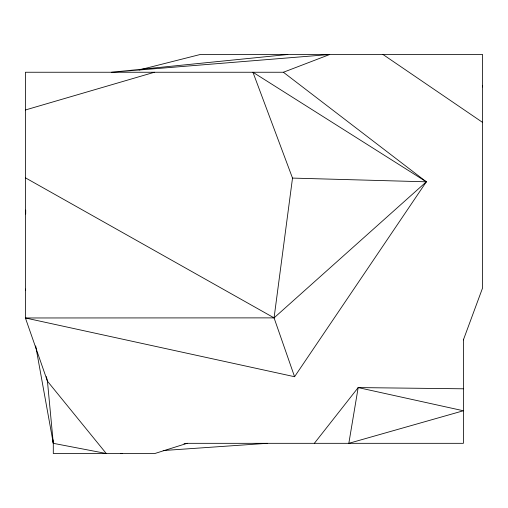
<?xml version="1.0" encoding="UTF-8"?>
<svg xmlns="http://www.w3.org/2000/svg" width="508" height="508" viewBox="0 0 508 508"><rect width="100%" height="100%" fill="white"/><g stroke="black" fill="none" stroke-linecap="round" stroke-linejoin="round"><path stroke-width="0.76" d="M294.57 376.72L274.066 317.875L292.513 178.092L252.94 72.25L426.333 181.813L294.57 376.72L25.4 317.97L25.4 72.25L283.394 72.25L329.736 54.502L111.544 72.25L287.82 54.502M482.378 86.951L482.6 85.382M25.711 210.09L25.686 214.001M463.385 339.903L482.6 287.909L482.6 54.502L200.222 54.502L139.205 69.939M314.35 443.325L358.178 387.585L463.385 388.798M46.336 376.587L47.441 381.19L106.255 453.498L53.296 443.325L47.441 381.19L25.4 317.97L274.066 317.875L426.333 181.813L283.394 72.25M463.385 339.223L463.385 443.325L187.109 443.325L154.896 453.498L53.296 453.498L53.296 441.738M25.4 109.982L154.4 72.25M183.985 443.801L187.109 443.325M120.637 453.498L122.212 453.384M163.176 450.539L267.164 443.325M292.513 178.092L426.333 181.813M25.4 177.813L274.066 317.875M383 54.502L482.6 122.415M25.4 289.065L25.679 290.62M35.687 345.935L53.296 443.325L52.826 439.382M358.178 387.585L348.825 443.325L463.385 410.762L358.178 387.585"/></g></svg>
